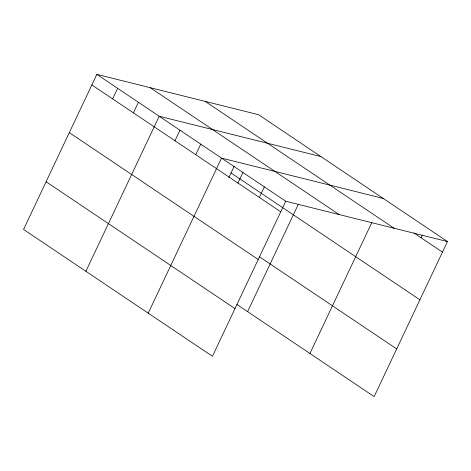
<?xml version="1.0" encoding="UTF-8"?>
<svg xmlns="http://www.w3.org/2000/svg" width="471" height="471" viewBox="0 0 471 471"><rect width="100%" height="100%" fill="white"/><g stroke="black" fill="none" stroke-linecap="round" stroke-linejoin="round"><path stroke-width="0.71" d="M447.45 241.558L258.555 114.706L96.849 74.377L23.55 229.442L212.445 356.294L285.744 201.235L447.45 241.558L374.151 396.623L236.907 304.454M112.634 98.892L117.626 88.33M133.411 112.852L138.403 102.284M85.887 271.302L159.186 116.237L320.892 156.566M174.971 140.758L179.963 130.19M195.748 154.712L200.74 144.15M148.224 313.168L221.517 158.103L383.223 198.426M228.824 177.602L234.152 166.328M237.932 183.042L242.93 172.48M259.344 197.42L264.337 186.857M247.593 311.631L298.367 204.22M309.924 353.491L371.972 222.241M421.05 237.749L422.299 235.106M413.909 232.957L442.457 252.126M205.191 101.395L394.086 228.252M150.214 87.683L339.108 214.54M96.849 74.377L285.744 201.235M231.02 172.951L419.914 299.809M91.857 84.939L280.751 211.797M259.444 256.772L396.694 348.94M69.314 132.628L258.208 259.48M46.093 181.753L234.988 308.611"/></g></svg>
